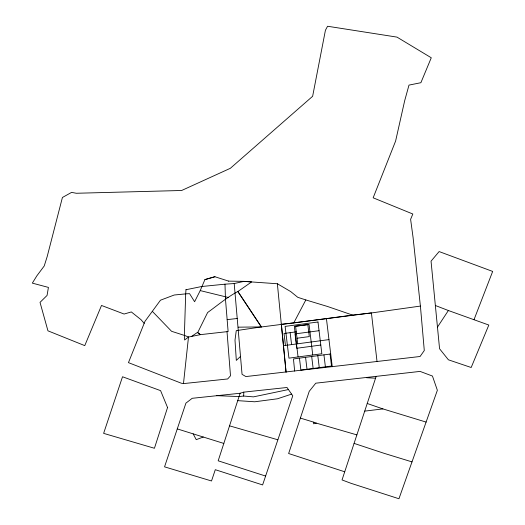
<?xml version="1.0" encoding="UTF-8"?>
<svg xmlns="http://www.w3.org/2000/svg" width="525" height="525" viewBox="0 0 525 525"><rect width="100%" height="100%" fill="white"/><g stroke="black" fill="none" stroke-linecap="round" stroke-linejoin="round"><path stroke-width="0.79" d="M216.536 395.666L239.059 396.559L243.659 396.047L243.803 392.129L287.011 387.489L292.76 395.817L262.605 484.936L215.289 469.698L211.516 480.979L164.548 466.843L185.916 403.134L192.202 398.298L240.128 393.251L243.803 392.129M185.988 289.675L185.673 293.888L174.221 295.011L160.479 300.195L144.966 321.353L128.454 362.637L181.315 383.211L183.474 383.65L188.495 337.043L200.393 334.648L228.119 331.544L225.468 299.06L224.989 284.183L234.202 283.539L244.053 281.354L251.639 281.912L237.858 291.539L261.365 326.977L371.411 312.907L377.022 361.482L245.877 376.563L242.051 374.332L234.202 283.539M300.372 418.09L313.786 422.192L313.596 423.806L316.352 423.13L356.875 434.89M240.128 393.251L218.177 460.806L265.584 476.044M376.058 376.688L342.038 479.935L350.989 483.308L398.947 498.75L437.364 390.265L432.449 376.051L420.072 371.405L315.768 383.191L309.245 391.309L288.632 453.521L344.722 471.791M152.486 311.496L171.577 331.301L184.367 335.403L185.692 293.836L189.571 293.659L194.598 301.731L200.228 290.594L204.927 279.576L214.948 276.688M474.023 319.64L492.667 271.425L439.117 251.567L431.045 261.174L439.569 348.764L448.409 359.809L471.181 367.5L488.821 325.047L448.324 310.498M191.717 336.302L197.472 332.43L200.393 334.648L197.682 332.62L207.631 312.513C217.599 305.347 227.089 297.202 237.877 291.487L261.384 326.918L236.27 330.625L235.003 340.134L236.316 360.399L240.562 356.383M144.165 323.348L141.028 319.686L131.335 311.942L124.097 314.035L101.509 305.465L84.761 345.627L47.952 330.829L40.025 302.38L47.06 295.444L48.425 287.411L32.333 283.126L36.848 275.848L44.231 265.965L47.184 256.574L62.416 197.479L71.597 192.38L76.315 193.266L181.65 190.49L230.35 168.302L312.637 96.285L325.421 30.273L327.567 26.25L396.985 37.111L431.268 57.776L420.886 82.707L408.988 85.103L404.677 100.728L395.614 141.035L373.157 197.807L412.827 214.01L410.609 219.319L413.09 237.595L420.387 306.082L371.385 312.959L352.642 315.105L327.6 306.508L305.826 299.933L293.757 322.928L281.321 324.312L277.364 283.749L244.027 281.413M437.463 327.121L448.37 310.518L435.356 305.498M203.267 437.023L196.245 439.661L193.161 433.867M204.907 279.635L214.922 276.747L228.454 281.072M291.592 394.117L277.508 398.777L254.723 401.783L237.727 400.647M288.435 389.55L253.47 396.867L243.659 396.047M185.968 289.734L201.738 286.506L224.989 284.183M377.022 361.482L420.079 356.495L424.292 350.516L420.407 306.022M293.757 322.928L352.642 315.105M296.257 331.839L284.012 333.473L285.456 345.437M319.056 330.697L295.037 333.913L296.769 348.265L320.788 345.05M297.032 338.231L309.284 336.591L307.834 324.627L295.588 326.268L297.708 343.796M283.461 345.699L328.965 339.609M330.704 353.962L293.455 358.949L294.656 371.09M426.097 422.08L382.902 408.903L364.711 411.127M227.148 319.633L237.346 318.478M183.494 383.598L227.679 378.958L230.495 375.782L227.017 331.669M238.192 327.173L261.384 326.918M228.427 281.131L244.053 281.354M366.601 377.731L375.552 378.21M228.552 297.531L200.228 290.594M229.543 425.841L277.81 439.773M412 461.888L384.051 453.311L354.08 443.389M177.273 428.899L223.821 443.441M305.826 299.933L297.767 297.314L290.719 291.585L277.364 283.749M367.224 403.489L382.902 408.903M313.786 422.192L316.352 423.13M326.406 318.452L332.253 366.752M330.067 354.047L331.511 366.01L300.891 370.105L299.447 358.148M323.945 354.867L325.388 366.831M317.815 355.688L319.266 367.644M312.749 354.972L309.061 324.47L294.354 326.366L298.056 356.941M311.692 356.508L313.143 368.465M305.57 357.328L307.013 369.285M290.135 332.653L291.585 344.617M167.547 407.525L154.429 448.271L103.622 433.368L122.522 376.76L160.584 390.639L167.547 407.525M188.495 337.043L184.61 339.983L184.387 335.35L188.495 337.043M317.999 321.989L285.114 326.392L288.96 358.155L321.845 353.758L317.999 321.989M286.066 372.081L281.348 324.26L286.066 372.081"/></g></svg>
